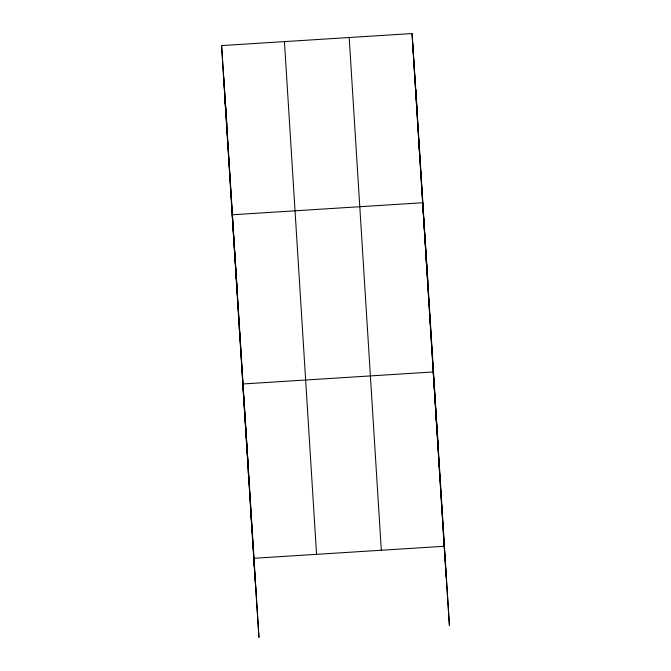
<?xml version="1.0" encoding="UTF-8"?>
<svg xmlns="http://www.w3.org/2000/svg" width="671" height="671" viewBox="0 0 671 671"><rect width="100%" height="100%" fill="white"/><g stroke="black" fill="none" stroke-linecap="round" stroke-linejoin="round"><path stroke-width="1.01" d="M254.208 565.846L221.589 45.578L412.036 33.55L417.287 112.694M415.718 89.058L449.411 625.422L444.16 546.278L253.713 558.306L258.964 637.45L225.271 101.086M415.567 89.948L416.07 97.488M419.098 146.353L419.601 153.885M427.888 281.895L422.629 202.751L232.191 214.779L237.442 293.923M426.169 259.149L426.664 266.689M429.7 315.555L430.203 323.087M438.49 451.097L433.231 371.952L242.793 383.98L248.044 463.124M435.965 415.534L436.469 423.074M438.691 459.115L439.195 466.655M441.426 502.696L441.929 510.237M221.589 45.578L226.84 124.722M225.12 101.975L225.624 109.516M228.652 158.381L229.155 165.913M235.722 271.176L236.226 278.717M239.253 327.582L239.757 335.114M245.519 427.561L246.022 435.102M248.253 471.143L248.748 478.683M250.979 514.724L251.482 522.264M412.531 41.09L446.223 577.446M412.036 33.55L444.16 546.278M349.188 37.517L381.313 550.254M284.437 41.61L316.561 554.338M223.661 76.746L255.785 589.473"/></g></svg>
